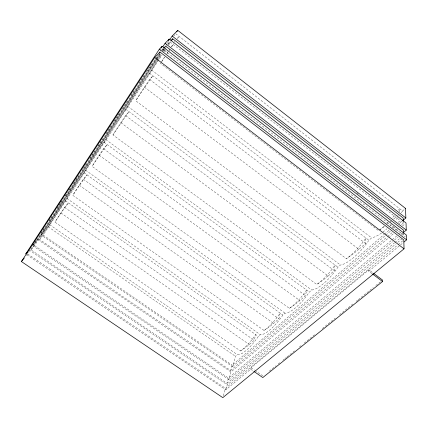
<?xml version="1.0" encoding="UTF-8"?>
<svg xmlns="http://www.w3.org/2000/svg" width="428" height="428" viewBox="0 0 428 428"><rect width="100%" height="100%" fill="white"/><g stroke="black" fill="none" stroke-linecap="round" stroke-linejoin="round"><path stroke-width="0.32" stroke-dasharray="2.14 1.6" d="M371.986 273.588L368.813 271.208L368.882 269.8L373.098 272.968M144.471 87.184L358.915 249.278L365.587 243.484L365.919 238.011A31.362 10.454 -51.2 0 1 346.391 258.689L135.703 100.751A87.467 4.612 -54.8 0 1 144.477 87.173L149.607 79.453L152.892 75.815A33.491 1.889 -54.6 0 0 135.703 100.751M120.883 122.681L328.206 275.974L334.343 270.635L335.044 265.055A29.949 9.737 -52.6 0 1 316.768 284.492L112.971 134.943A83.139 4.301 -54.6 0 1 120.889 122.67L125.586 115.603L129.042 111.649A31.897 1.749 -54.4 0 0 112.971 134.943M289.392 308.353A74.97 22.524 -52.7 0 0 299.873 300.584L305.539 295.673L306.55 290.013A28.762 9.058 -53.7 0 1 289.398 308.337L92.084 166.369A79.48 4.007 -54.4 0 1 99.253 155.236L103.565 148.746L107.155 144.541A30.554 1.621 -54.2 0 0 92.084 166.369M264.023 330.453A72.177 21.063 -53.7 0 0 273.647 323.375L278.901 318.823L280.174 313.114A27.745 8.421 -54.7 0 1 264.028 330.432L72.819 195.35A76.355 3.734 -54.2 0 1 79.33 185.222L83.305 179.236L86.996 174.838A29.409 1.498 -54 0 0 72.819 195.35M26.825 254.73L225.824 389.828L250.69 369.198L251.054 367.759L368.882 269.8M240.445 350.987A69.764 19.688 -54.5 0 0 249.31 344.529L254.189 340.297L255.687 334.562A26.862 7.832 -55.6 0 1 240.456 350.971L54.993 222.164A73.664 3.478 -54.1 0 1 60.92 212.925L64.601 207.387L68.362 202.835A28.419 1.386 -53.9 0 0 54.993 222.164M223.341 395.782L225.492 388.34L397.633 245.046M155.803 59.738L31.014 249.872L226.936 383.333L228.456 378.068L396.895 235.775M157.306 60.803L39.595 239.439L230.633 370.514L232.185 365.148L383.975 234.587M225.824 389.828L227.263 384.82L395.686 244.078M32.64 245.619L228.777 379.55L230.949 371.991L388.217 238.155M157.14 58.914L41.318 235.133L232.495 366.614L235.459 356.305L237.326 354.678A26.841 7.95 -55.6 0 0 258.325 336.419L260.331 334.675A27.718 8.555 -54.7 0 0 282.887 315.056L285.048 313.178A28.735 9.197 -53.7 0 0 309.348 292.051L311.675 290.029A29.923 9.887 -52.5 0 0 337.922 267.2L340.447 265.007A31.335 10.614 -51.2 0 0 368.888 240.274L371.627 237.893A33.026 11.379 -49.7 0 0 386.987 228.75M33.004 245.062L36.664 239.471M41.051 232.768L44.71 227.177M49.102 220.468L51.66 216.557M57.149 208.174L60.444 203.145M60.808 202.583L62.274 200.352M65.2 195.88L66.661 193.643M68.855 190.289L70.32 188.053M73.247 183.585L75.44 180.231M75.809 179.669L78.367 175.758M82.759 169.055L86.419 163.464M89.709 158.435L94.465 151.17M97.761 146.135L102.517 138.87M105.807 133.841L110.932 126.019M113.859 121.547L118.979 113.72M121.905 109.252L127.758 100.307M131.054 95.278L135.077 89.131M139.1 82.984L144.22 75.157M146.419 71.808L152.272 62.863M159.954 51.125L161.415 48.888M26.402 255.468L155.204 59.31M155.573 58.748L158.135 54.832M34.24 243.682L37.712 239.487L156.413 58.588M156.782 58.031L159.714 53.564M162.276 49.653L163.009 48.541M156.172 59.182L159.831 53.607M162.025 50.258L162.758 49.145L403.668 235.154L402.646 236.01M157.504 58.352L160.441 53.896M162.64 50.547L163.737 48.872M165.936 45.529L167.038 43.854M167.401 43.298L168.867 41.067M31.014 249.872L34.54 245.581L156.488 60.091M156.857 59.529L160.527 53.944M162.731 50.59L163.833 48.915M157.67 60.246L161.72 54.105M163.555 51.317L164.662 49.643M165.026 49.081L166.134 47.406M167.974 44.619L169.809 41.826L403.337 223.068L401.309 224.802M41.318 235.133L49.621 224.657A28.446 1.541 -53.9 0 1 65.393 200.743L66.902 198.453A29.436 1.664 -54 0 1 83.92 172.639L85.552 170.162A30.581 1.798 -54.2 0 1 103.977 142.224L105.748 139.539A31.929 1.942 -54.4 0 1 125.752 109.199L127.678 106.278A33.528 2.097 -54.7 0 1 149.479 73.215L151.582 70.026A35.444 2.263 -54.9 0 1 160.917 54.693M175.576 33.63L402.555 210.999L404.417 209.383M39.595 239.439L43.18 235.084L162.057 54.971M164.261 51.622L165.369 49.948M168.68 44.929L170.89 41.586M171.323 46.764L173.431 43.592M174.49 41.998L174.849 41.463M33.282 244.843L33.919 244.072M177.262 38.429L178.979 36.615A35.401 2.033 -54.8 0 0 177.791 38.247M393.674 219.066L396.392 216.707M397.762 215.519L398.217 215.124M384.483 234.153L389.036 230.237M392.069 227.626L393.589 226.321M398.142 222.405L400.672 220.227M232.495 366.614L390.652 231.013M393.69 228.402L394.707 227.536M399.271 223.625L402.309 221.014M230.633 370.514L387.083 236.941M387.591 236.507L392.674 232.174M395.21 230.002L396.226 229.135M388.726 237.722L393.814 233.388M396.36 231.222L397.885 229.922M402.464 226.027L405.011 223.86M399.447 233.618L400.983 232.324M228.777 379.55L392.46 241.729M394.504 240.006L398.088 236.994M401.154 234.41L402.689 233.116M226.936 383.333L394.45 242.885M394.958 242.451L400.084 238.161M397.735 242.366L401.833 238.942M404.39 236.802L405.412 235.946M398.147 244.618L402.769 240.766M368.813 271.208L399.961 245.367M400.474 244.939L403.026 242.82M269.367 371.097L276.119 365.673M278.195 364.003L279.752 362.751M282.871 360.248L284.427 358.996M284.946 358.573L286.503 357.321M287.022 356.904L294.812 350.644M299.488 346.889L301.045 345.637M304.164 343.133L314.548 334.782M322.338 328.522L335.322 318.084M339.479 314.746L353.501 303.473M356.096 301.387L357.653 300.135M358.177 299.718L373.237 287.611M375.832 285.524L382.065 280.517M27.654 253.948L225.492 388.34M29.093 249.904L227.263 384.82M34.54 245.581L228.456 378.068M37.712 239.487L230.949 371.991M43.18 235.084L232.185 365.148M48.22 226.786L235.459 356.305M251.054 367.759L254.35 370.033M254.901 370.413L263.134 376.11M250.69 369.198L252.798 370.653M49.621 224.657L237.326 354.678M60.915 212.935L249.31 344.54M64.601 207.387L254.189 340.297M66.902 198.453L260.331 334.675M65.393 200.743L258.325 336.419M79.319 185.233L273.647 323.391M83.305 179.236L278.901 318.823M85.552 170.162L285.048 313.178M83.92 172.639L282.887 315.056M99.243 155.246L299.868 300.6M103.565 148.746L305.539 295.673M103.977 142.224L309.348 292.051M105.748 139.539L311.675 290.029M125.586 115.603L334.343 270.635M125.752 109.199L337.922 267.2M127.678 106.278L340.447 265.007M149.607 79.453L365.587 243.484M151.582 70.026L371.627 237.893M149.479 73.215L368.888 240.274M356.904 192.819L358.487 194.05M403.304 221.811L403.337 223.068M403.636 233.907L403.668 235.154M399.554 211.919L399.49 208.607A33.058 11.208 -49.8 0 1 398.425 210.159M402.555 210.999A33.026 11.379 -49.7 0 1 401.02 213.214M397.516 217.793A33.026 11.379 -49.7 0 1 395.574 220.099M391.39 224.609A33.026 11.379 -49.7 0 1 390.079 225.904M394.242 215.664A33.058 11.208 -49.8 0 1 392.273 217.991M388.143 222.426A33.058 11.208 -49.8 0 1 386.741 223.812M383.937 226.396A33.058 11.208 -49.8 0 1 378.555 230.671L160.521 63.414A92.619 4.938 -55 0 1 164.475 57.234M163.394 50.975A35.444 2.263 -54.9 0 1 164.496 49.343M168.247 43.907A35.444 2.263 -54.9 0 1 170.114 41.243M173.725 36.193A35.444 2.263 -54.9 0 1 174.752 34.78M328.206 275.958A78.233 24.07 -51.6 0 1 316.763 284.508M358.921 249.267A82.085 25.691 -50.3 0 1 346.386 258.705M161.42 62.017A35.401 2.033 -54.8 0 1 164.443 57.406M166.995 53.618A35.401 2.033 -54.8 0 1 167.883 52.312M169.097 50.547A35.401 2.033 -54.8 0 1 169.707 49.653M171.575 46.968A35.401 2.033 -54.8 0 1 173.773 43.849M391.411 220.992A86.665 27.371 -49 0 1 387.838 223.881M384.365 226.546A86.665 27.371 -49 0 1 378.555 230.687M166.952 53.409A92.619 4.938 -55 0 1 169.595 49.375"/><path stroke-width="0.64" d="M253.852 371.381L262.797 377.566L382.557 281.528L382.584 280.099L373.628 273.364M404.048 241.975L406.6 239.857L406.44 235.095L162.148 46.294L159.35 49.161L25.723 253.981L27.205 252.188M21.4 261.551L154.738 57.47L159.97 52.039L403.797 239.91L404.043 248.829L222.806 397.644L21.4 261.551L24.321 258.004M161.051 47.973L162.148 46.294M162.881 46.657L165.074 43.303L169.237 39.044L406.028 222.993L406.268 230.104L403.203 232.688M159.237 53.158L159.97 52.039M168.14 40.724L169.237 39.044M169.6 39.954L172.168 36.048L177.738 30.356L405.535 208.409L405.856 217.975L402.818 220.581M176.727 31.886L177.738 30.356M171.623 40.473L172.73 38.798L403.203 218.05L403.288 221.185M163.587 48.284L165.668 46.122L403.534 230.168L403.62 233.281M171.061 40.526L172.73 38.798M405.161 208.736L405.535 208.409M372.515 273.984L382.557 281.528M154.738 57.47L404.043 248.829M159.35 49.161L406.6 239.857M165.074 43.303L406.268 230.104M172.168 36.048L405.856 217.975"/></g></svg>
